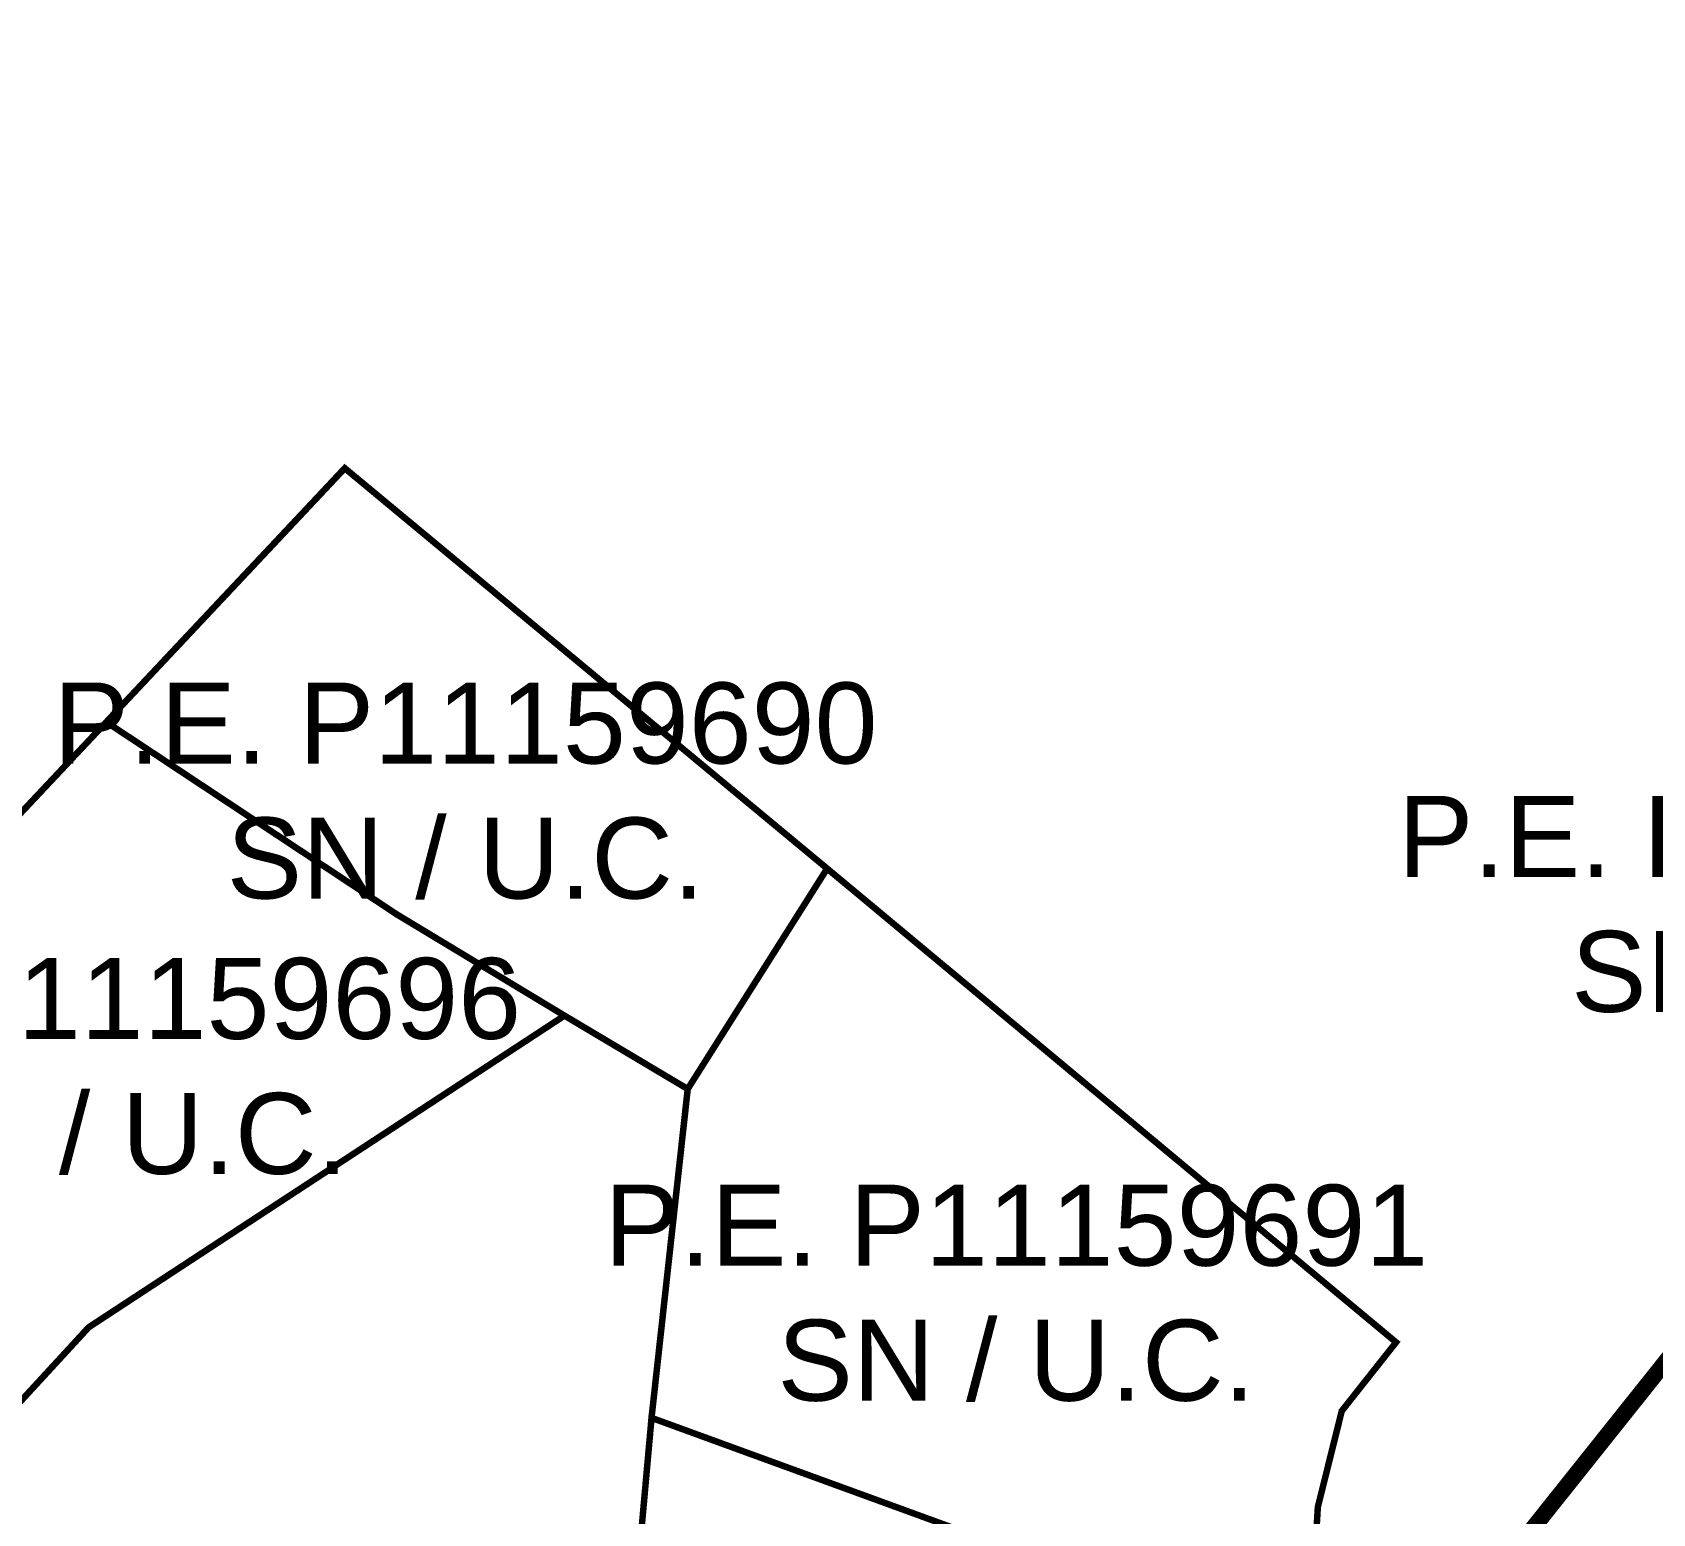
# Model space of a CAD drawing. Header units: metres. Extents: x 561401 to 594056, y 8460144 to 8508504.
# Drawn here: x 572928.3 to 572978.3, y 8479937.8 to 8479983.5 of the extents above; entities that cross this region are included whole.
import ezdxf

# ---------------------------------------------------------------- set-up
doc = ezdxf.new("R2010")
doc.units = ezdxf.units.M
for name, color, linetype in [('1.1. DERECHO DE VIA', 230, 'Continuous'), ('1.2. AFECTADOS BASE GRAFICA SUNARP', 150, 'Continuous'), ('1.2. BASE GRAFICA SUNARP', 150, 'Continuous'), ('1.3 ETIQUETA P.E. Y U.C.', 1, 'Continuous')]:
    doc.layers.add(name, color=color, linetype=linetype)
doc.styles.add('Arial', font='arial.ttf', dxfattribs={"height": 1})

msp = doc.modelspace()

# ---------------------------------------------------------------- linework, layer by layer
at = {"layer": '1.1. DERECHO DE VIA', "color": 230, "linetype": 'Continuous', "lineweight": 40, "ltscale": 0.2, "const_width": 0.5}
msp.add_lwpolyline([(572933.26, 8479886.181), (572946.012, 8479901.585), (572958.518, 8479917.192), (572970.985, 8479932.831), (572983.453, 8479948.469), (572995.92, 8479964.108), (573008.388, 8479979.746), (573020.855, 8479995.385), (573033.323, 8480011.023), (573045.79, 8480026.662), (573059.23, 8480045.78), (573071.713, 8480057.001), (573091.093, 8480063.133), (573110.572, 8480067.866)], dxfattribs=at)
at = {"layer": '1.2. AFECTADOS BASE GRAFICA SUNARP', "color": 64, "linetype": 'Continuous', "lineweight": -3, "const_width": 0.2}
for points in [[(572919.611, 8479950.586), (572930.534, 8479962.209), (572937.895, 8479970.043), (572937.895, 8479970.043), (572952.785, 8479957.686), (572970.346, 8479943.065), (572968.671, 8479940.947), (572967.932, 8479937.988), (572967.661, 8479933.496)], [(572946.225, 8479928.063), (572947.364, 8479940.732), (572948.481, 8479950.883), (572944.677, 8479953.147), (572929.994, 8479943.53), (572925.63, 8479938.788)]]:
    msp.add_lwpolyline(points, dxfattribs=at)
at = {"layer": '1.2. BASE GRAFICA SUNARP', "color": 64, "linetype": 'Continuous', "lineweight": -3, "const_width": 0.2}
for points in [[(572952.785, 8479957.686), (572937.895, 8479970.043), (572930.534, 8479962.209), (572939.498, 8479956.274), (572944.677, 8479953.147), (572948.481, 8479950.883), (572952.785, 8479957.686)], [(572944.677, 8479953.147), (572939.498, 8479956.274), (572930.534, 8479962.209), (572919.611, 8479950.586), (572919.915, 8479944.977), (572922.115, 8479940.767), (572925.63, 8479938.788), (572929.994, 8479943.53), (572944.677, 8479953.147)], [(572967.661, 8479933.496), (572967.932, 8479937.988), (572968.671, 8479940.947), (572970.346, 8479943.065), (572952.785, 8479957.686), (572948.481, 8479950.883), (572947.364, 8479940.732), (572962.255, 8479935.303), (572967.661, 8479933.496)], [(572967.661, 8479933.496), (572962.255, 8479935.303), (572947.364, 8479940.732), (572946.225, 8479928.063), (572959.702, 8479921.946), (572968.308, 8479932.734), (572967.661, 8479933.496)]]:
    msp.add_lwpolyline(points, close=True, dxfattribs=at)

# ---------------------------------------------------------------- texts
at = {"layer": '1.3 ETIQUETA P.E. Y U.C.', "color": 1, "char_height": 2.5, "attachment_point": 5, "style": 'Arial'}
for s, insert in [('P.E. P11159690\\PSN / U.C.', (572941.622, 8479960.077)), ('P.E. P11159681\\PSN / U.C.', (572983.122, 8479956.577)), ('P.E. P11159696\\PSN / U.C.', (572930.622, 8479951.577)), ('P.E. P11159691\\PSN / U.C.', (572958.622, 8479944.577))]:
    msp.add_mtext(s, dxfattribs=dict(at, insert=insert))

doc.saveas('drawing.dxf')
